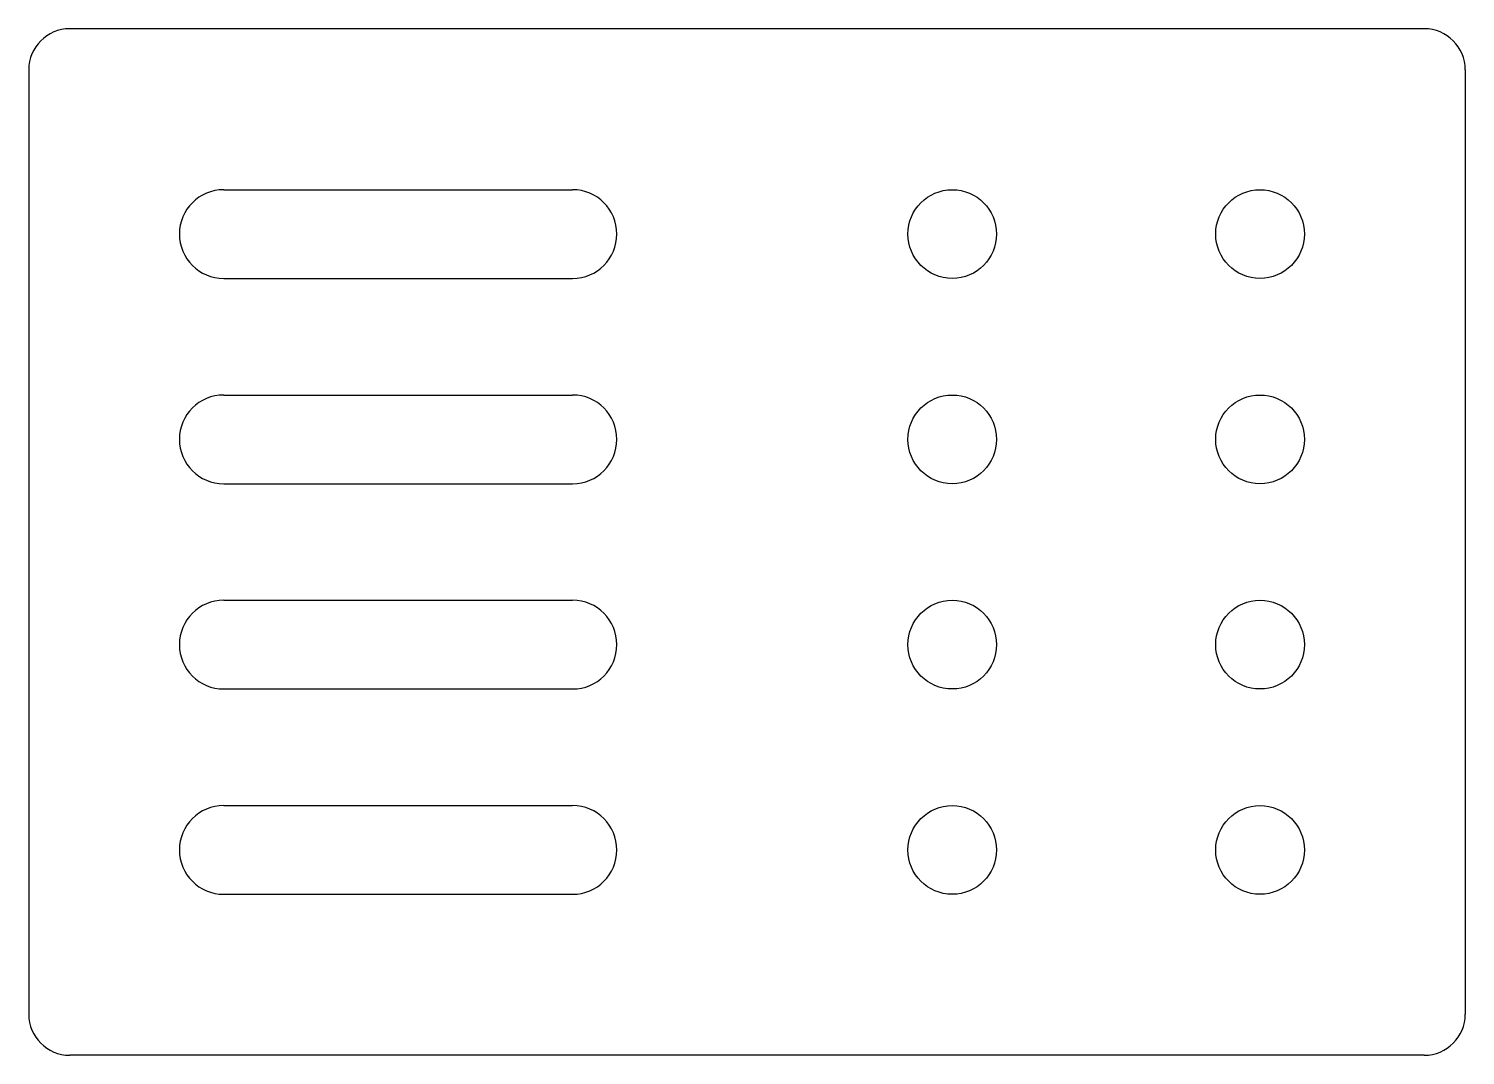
# Model space of a CAD drawing. Header units: millimetres. Extents: x 0 to 70, y -50 to 0.
import ezdxf

# ---------------------------------------------------------------- set-up
doc = ezdxf.new("R2010")
doc.units = ezdxf.units.MM

msp = doc.modelspace()

# ---------------------------------------------------------------- linework, layer by layer
at = {"color": 7, "linetype": 'Continuous', "lineweight": 25}
for p, q in [((68, 0), (2, 0)), ((0, -2), (0, -48)), ((70, -2), (70, -48)), ((9.5, -7.84), (26.5, -7.84)), ((9.5, -12.16), (26.5, -12.16)), ((9.5, -17.84), (26.5, -17.84)), ((9.5, -22.16), (26.5, -22.16)), ((9.5, -27.84), (26.5, -27.84)), ((9.5, -32.16), (26.5, -32.16)), ((9.5, -37.84), (26.5, -37.84)), ((9.5, -42.16), (26.5, -42.16)), ((68, -50), (2, -50))]:
    msp.add_line(p, q, dxfattribs=at)
for centre in [(45, -10), (60, -10), (45, -20), (60, -20), (45, -30), (60, -30), (45, -40), (60, -40)]:
    msp.add_circle(centre, 2.16, dxfattribs=at)
for centre, radius, start, end in [((2, -2), 2, 90, 180), ((68, -2), 2, 0, 90), ((9.5, -10), 2.16, 90, 270), ((26.5, -10), 2.16, 270, 90), ((9.5, -20), 2.16, 90, 270), ((26.5, -20), 2.16, 270, 90), ((9.5, -30), 2.16, 90, 270), ((26.5, -30), 2.16, 270, 90), ((9.5, -40), 2.16, 90, 270), ((26.5, -40), 2.16, 270, 90), ((2, -48), 2, 180, 270), ((68, -48), 2, 270, 0)]:
    msp.add_arc(centre, radius, start, end, dxfattribs=at)

doc.saveas('drawing.dxf')
